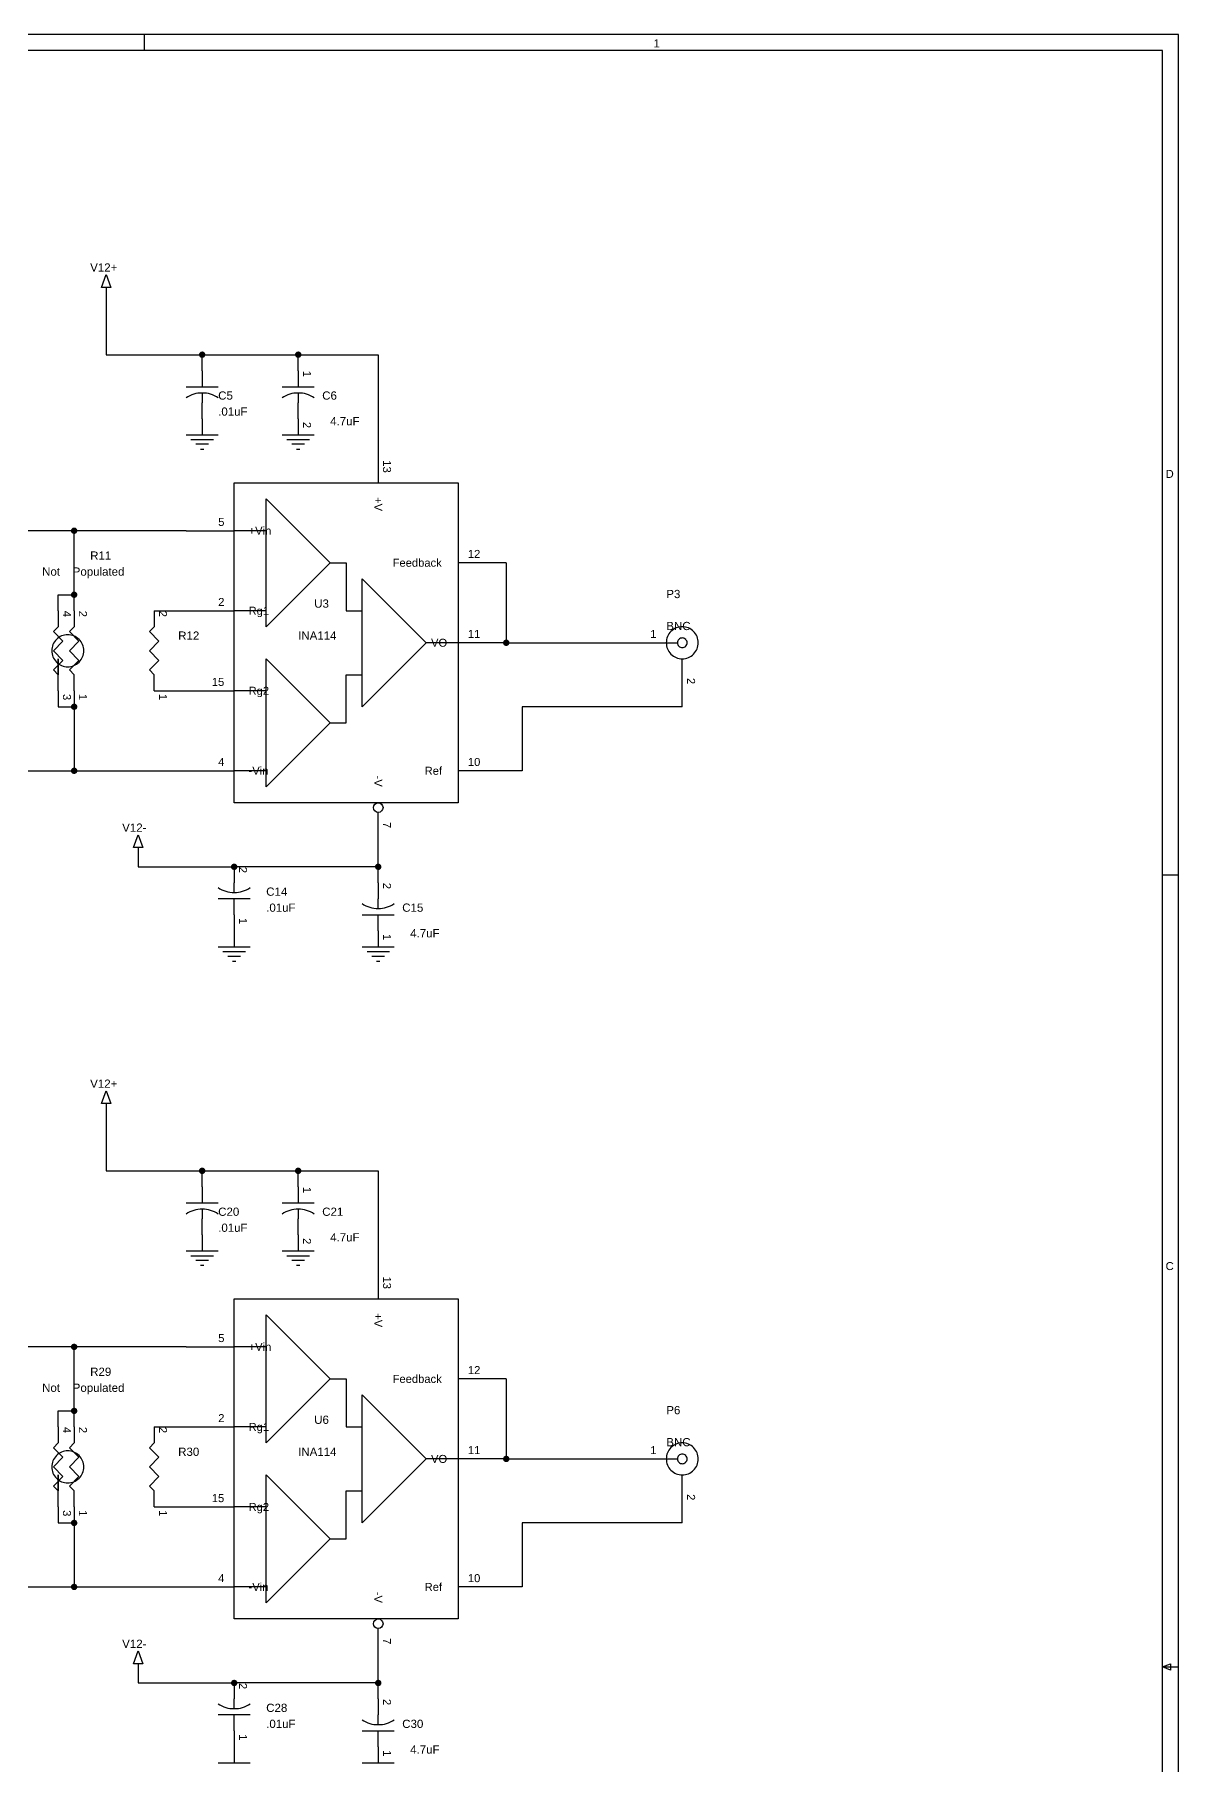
# Model space of a CAD drawing. Extents: x -0.1 to 32.1, y 0.1 to 20.3.
# Drawn here: x 24.95 to 32.1, y 9.48 to 20.3 of the extents above; entities that cross this region are included whole.
import ezdxf
from ezdxf.enums import TextEntityAlignment as Align

# ---------------------------------------------------------------- set-up
doc = ezdxf.new("R2010")
doc.units = 0
doc.linetypes.add('DCAD_SOLID', pattern=[0])
for name, color, linetype in [('PARTS', 7, 'CONTINUOUS'), ('PARTTEXT', 7, 'CONTINUOUS'), ('TITLE', 7, 'CONTINUOUS'), ('WIRE', 7, 'CONTINUOUS')]:
    doc.layers.add(name, color=color, linetype=linetype)

msp = doc.modelspace()

# ---------------------------------------------------------------- linework, layer by layer
at = {"layer": 'PARTS', "color": 7, "linetype": 'DCAD_SOLID', "ltscale": 0.75, "flags": 128}
for points in [[(25.37, 18.72), (25.4, 18.8)], [(25.43, 18.72), (25.37, 18.72)], [(25.4, 18.8), (25.43, 18.72)], [(25.4, 18.72), (25.4, 18.7)], [(26, 18.2), (26, 18.1)], [(26.6, 18.2), (26.6, 18.1)], [(25.9, 18.1), (26.1, 18.1)], [(26.5, 18.1), (26.7, 18.1)], [(26, 18.06), (26, 18)], [(26, 17.9), (26, 18)], [(26.6, 18.06), (26.6, 18)], [(26.6, 17.9), (26.6, 18)], [(25.9, 17.8), (26.1, 17.8)], [(25.93, 17.77), (26.07, 17.77)], [(26.04, 17.74), (25.96, 17.74)], [(26.5, 17.8), (26.7, 17.8)], [(26.53, 17.77), (26.67, 17.77)], [(26.64, 17.74), (26.56, 17.74)], [(27.1, 17.8), (27.1, 17.5)], [(25.99, 17.71), (26.01, 17.71)], [(26.59, 17.71), (26.61, 17.71)], [(26.8, 17), (26.4, 17.4)], [(26.4, 16.6), (26.4, 17.4)], [(25.9, 17.2), (26.2, 17.2)], [(26.4, 17.2), (26.2, 17.2)], [(26.8, 17), (26.4, 16.6)], [(26.8, 17), (26.9, 17)], [(26.9, 17), (26.9, 16.7)], [(27.9, 17), (27.6, 17)], [(27.4, 16.5), (27, 16.9)], [(27, 16.1), (27, 16.9)], [(25.1, 16.7), (25.1, 16.6)], [(25.2, 16.7), (25.2, 16.6)], [(25.7, 16.7), (25.7, 16.6)], [(25.9, 16.7), (26.2, 16.7)], [(26.4, 16.7), (26.2, 16.7)], [(26.9, 16.7), (27, 16.7)], [(25.07, 16.57), (25.1, 16.6)], [(25.13, 16.51), (25.07, 16.57)], [(25.17, 16.57), (25.2, 16.6)], [(25.23, 16.51), (25.17, 16.57)], [(25.67, 16.57), (25.7, 16.6)], [(25.73, 16.51), (25.67, 16.57)], [(25.07, 16.45), (25.13, 16.51)], [(25.13, 16.39), (25.07, 16.45)], [(25.17, 16.45), (25.23, 16.51)], [(25.23, 16.39), (25.17, 16.45)], [(25.67, 16.45), (25.73, 16.51)], [(25.73, 16.39), (25.67, 16.45)], [(27.4, 16.5), (27, 16.1)], [(27.6, 16.5), (27.4, 16.5)], [(27.9, 16.5), (27.6, 16.5)], [(28.8, 16.5), (28.9, 16.5)], [(28.9, 16.5), (28.97, 16.5)], [(25.07, 16.33), (25.13, 16.39)], [(25.17, 16.33), (25.23, 16.39)], [(25.67, 16.33), (25.73, 16.39)], [(26.8, 16), (26.4, 16.4)], [(26.4, 15.6), (26.4, 16.4)], [(29, 16.1), (29, 16.4)], [(25.1, 16.3), (25.07, 16.33)], [(25.1, 16.2), (25.1, 16.3)], [(25.2, 16.3), (25.17, 16.33)], [(25.2, 16.2), (25.2, 16.3)], [(25.7, 16.3), (25.67, 16.33)], [(25.7, 16.2), (25.7, 16.3)], [(26.9, 16), (26.9, 16.3)], [(26.9, 16.3), (27, 16.3)], [(25.9, 16.2), (26.2, 16.2)], [(26.4, 16.2), (26.2, 16.2)], [(26.8, 16), (26.4, 15.6)], [(26.8, 16), (26.9, 16)], [(25.9, 15.7), (26.2, 15.7)], [(26.4, 15.7), (26.2, 15.7)], [(27.9, 15.7), (27.6, 15.7)], [(27.1, 15.2), (27.1, 15.44)], [(25.57, 15.22), (25.6, 15.3)], [(25.6, 15.3), (25.63, 15.22)], [(25.63, 15.22), (25.57, 15.22)], [(25.6, 15.22), (25.6, 15.2)], [(26.2, 15.1), (26.2, 15)], [(26.2, 14.94), (26.2, 15)], [(27.1, 15), (27.1, 14.9)], [(26.3, 14.9), (26.1, 14.9)], [(26.2, 14.8), (26.2, 14.9)], [(27.1, 14.84), (27.1, 14.9)], [(27, 14.8), (27.2, 14.8)], [(27.1, 14.7), (27.1, 14.8)], [(26.1, 14.6), (26.3, 14.6)], [(26.13, 14.57), (26.27, 14.57)], [(26.24, 14.54), (26.16, 14.54)], [(26.19, 14.51), (26.21, 14.51)], [(27, 14.6), (27.2, 14.6)], [(27.03, 14.57), (27.17, 14.57)], [(27.14, 14.54), (27.06, 14.54)], [(27.09, 14.51), (27.11, 14.51)], [(25.37, 13.62), (25.4, 13.7)], [(25.4, 13.7), (25.43, 13.62)], [(25.43, 13.62), (25.37, 13.62)], [(25.4, 13.62), (25.4, 13.6)], [(26, 13.1), (26, 13)], [(26.6, 13.1), (26.6, 13)], [(25.9, 13), (26.1, 13)], [(26.5, 13), (26.7, 13)], [(26, 12.96), (26, 12.9)], [(26, 12.8), (26, 12.9)], [(26.6, 12.96), (26.6, 12.9)], [(26.6, 12.8), (26.6, 12.9)], [(25.9, 12.7), (26.1, 12.7)], [(25.93, 12.67), (26.07, 12.67)], [(26.5, 12.7), (26.7, 12.7)], [(26.53, 12.67), (26.67, 12.67)], [(27.1, 12.7), (27.1, 12.4)], [(26.04, 12.64), (25.96, 12.64)], [(25.99, 12.61), (26.01, 12.61)], [(26.64, 12.64), (26.56, 12.64)], [(26.59, 12.61), (26.61, 12.61)], [(26.8, 11.9), (26.4, 12.3)], [(26.4, 11.5), (26.4, 12.3)], [(25.9, 12.1), (26.2, 12.1)], [(26.4, 12.1), (26.2, 12.1)], [(26.8, 11.9), (26.4, 11.5)], [(26.8, 11.9), (26.9, 11.9)], [(26.9, 11.9), (26.9, 11.6)], [(27.9, 11.9), (27.6, 11.9)], [(27.4, 11.4), (27, 11.8)], [(27, 11), (27, 11.8)], [(25.1, 11.6), (25.1, 11.5)], [(25.2, 11.6), (25.2, 11.5)], [(25.7, 11.6), (25.7, 11.5)], [(25.9, 11.6), (26.2, 11.6)], [(26.4, 11.6), (26.2, 11.6)], [(26.9, 11.6), (27, 11.6)], [(25.07, 11.47), (25.1, 11.5)], [(25.13, 11.41), (25.07, 11.47)], [(25.17, 11.47), (25.2, 11.5)], [(25.23, 11.41), (25.17, 11.47)], [(25.67, 11.47), (25.7, 11.5)], [(25.73, 11.41), (25.67, 11.47)], [(25.07, 11.35), (25.13, 11.41)], [(25.17, 11.35), (25.23, 11.41)], [(25.67, 11.35), (25.73, 11.41)], [(27.4, 11.4), (27, 11)], [(27.6, 11.4), (27.4, 11.4)], [(27.9, 11.4), (27.6, 11.4)], [(28.8, 11.4), (28.9, 11.4)], [(28.9, 11.4), (28.97, 11.4)], [(25.13, 11.29), (25.07, 11.35)], [(25.07, 11.23), (25.13, 11.29)], [(25.23, 11.29), (25.17, 11.35)], [(25.17, 11.23), (25.23, 11.29)], [(25.73, 11.29), (25.67, 11.35)], [(25.67, 11.23), (25.73, 11.29)], [(26.8, 10.9), (26.4, 11.3)], [(26.4, 10.5), (26.4, 11.3)], [(29, 11), (29, 11.3)], [(25.1, 11.2), (25.07, 11.23)], [(25.1, 11.1), (25.1, 11.2)], [(25.2, 11.2), (25.17, 11.23)], [(25.2, 11.1), (25.2, 11.2)], [(25.7, 11.2), (25.67, 11.23)], [(25.7, 11.1), (25.7, 11.2)], [(26.9, 10.9), (26.9, 11.2)], [(26.9, 11.2), (27, 11.2)], [(25.9, 11.1), (26.2, 11.1)], [(26.4, 11.1), (26.2, 11.1)], [(26.8, 10.9), (26.4, 10.5)], [(26.8, 10.9), (26.9, 10.9)], [(25.9, 10.6), (26.2, 10.6)], [(26.4, 10.6), (26.2, 10.6)], [(27.9, 10.6), (27.6, 10.6)], [(27.1, 10.1), (27.1, 10.34)], [(25.57, 10.12), (25.6, 10.2)], [(25.6, 10.2), (25.63, 10.12)], [(25.63, 10.12), (25.57, 10.12)], [(25.6, 10.12), (25.6, 10.1)], [(26.2, 10), (26.2, 9.9)], [(26.2, 9.84), (26.2, 9.9)], [(27.1, 9.9), (27.1, 9.8)], [(26.3, 9.8), (26.1, 9.8)], [(26.2, 9.7), (26.2, 9.8)], [(27.1, 9.74), (27.1, 9.8)], [(27, 9.7), (27.2, 9.7)], [(27.1, 9.6), (27.1, 9.7)], [(26.1, 9.5), (26.3, 9.5)], [(27, 9.5), (27.2, 9.5)]]:
    msp.add_lwpolyline(points, dxfattribs=at)
for points in [[(26.2, 17.5), (27.6, 17.5), (27.6, 15.5), (26.2, 15.5), (26.2, 17.5)], [(25.1, 16.35), (25.1, 16.369), (25.1, 16.385), (25.1, 16.396), (25.1, 16.4), (25.1, 16.396), (25.1, 16.385), (25.1, 16.369), (25.1, 16.35), (25.1, 16.331), (25.1, 16.315), (25.1, 16.304), (25.1, 16.3), (25.1, 16.304), (25.1, 16.315), (25.1, 16.331), (25.1, 16.35)], [(26.2, 12.4), (27.6, 12.4), (27.6, 10.4), (26.2, 10.4), (26.2, 12.4)], [(25.1, 11.25), (25.1, 11.269), (25.1, 11.285), (25.1, 11.296), (25.1, 11.3), (25.1, 11.296), (25.1, 11.285), (25.1, 11.269), (25.1, 11.25), (25.1, 11.231), (25.1, 11.215), (25.1, 11.204), (25.1, 11.2), (25.1, 11.204), (25.1, 11.215), (25.1, 11.231), (25.1, 11.25)]]:
    msp.add_lwpolyline(points, close=True, dxfattribs=at)
at = {"layer": 'PARTS', "color": 7, "linetype": 'DCAD_SOLID', "ltscale": 0.75}
for centre in [(27.1, 15.47), (27.1, 10.37)]:
    msp.add_circle(centre, 0.03, dxfattribs=at)
for centre, radius, start, end in [((25.994, 17.898), 0.162, 87.9159, 125.4826), ((26.006, 17.898), 0.162, 54.5174, 92.0841), ((26.594, 17.898), 0.162, 87.9159, 125.4826), ((26.606, 17.898), 0.162, 54.5174, 92.0841), ((25.16, 16.45), 0.1, 89.9726, 112.4746), ((25.16, 16.45), 0.1, 67.5254, 90.0274), ((29, 16.5), 0.0999, 134.9367, 157.4387), ((29, 16.5), 0.0999, 112.5613, 135.0633), ((29, 16.5), 0.1, 89.9726, 112.4746), ((29, 16.5), 0.1, 67.5254, 90.0274), ((29, 16.5), 0.0999, 44.9367, 67.4387), ((29, 16.5), 0.0999, 22.5613, 45.0633), ((25.16, 16.45), 0.1, 157.5254, 180.0274), ((25.16, 16.45), 0.1, 179.9726, 202.4746), ((25.16, 16.45), 0.0999, 134.9367, 157.4387), ((25.16, 16.45), 0.0999, 112.5613, 135.0633), ((25.16, 16.45), 0.0999, 44.9367, 67.4387), ((25.16, 16.45), 0.0999, 22.5613, 45.0633), ((25.16, 16.45), 0.1, 359.9726, 22.4746), ((25.16, 16.45), 0.1, 337.5254, 0.0274), ((29, 16.5), 0.1, 157.5254, 180.0274), ((29, 16.5), 0.1, 179.9726, 202.4746), ((29, 16.5), 0.0999, 202.5613, 225.0633), ((29, 16.5), 0.0301, 157.4391, 179.941), ((29, 16.5), 0.0301, 180.059, 202.5609), ((29, 16.5), 0.0299, 134.9229, 157.4248), ((29, 16.5), 0.0299, 202.5752, 225.0771), ((29, 16.5), 0.0299, 112.5752, 135.0771), ((29, 16.5), 0.0299, 224.9229, 247.4248), ((29, 16.5), 0.0301, 247.4391, 269.941), ((29, 16.5), 0.0301, 90.059, 112.5609), ((29, 16.5), 0.0301, 67.4391, 89.941), ((29, 16.5), 0.0301, 270.059, 292.5609), ((29, 16.5), 0.0299, 44.9229, 67.4248), ((29, 16.5), 0.0299, 292.5752, 315.0771), ((29, 16.5), 0.0299, 22.5752, 45.0771), ((29, 16.5), 0.0299, 314.9229, 337.4248), ((29, 16.5), 0.0301, 0.059, 22.5609), ((29, 16.5), 0.0301, 337.4391, 359.941), ((29, 16.5), 0.0999, 314.9367, 337.4387), ((29, 16.5), 0.1, 359.9726, 22.4746), ((29, 16.5), 0.1, 337.5254, 0.0274), ((25.16, 16.45), 0.0999, 202.5613, 225.0633), ((25.16, 16.45), 0.0999, 224.9367, 247.4387), ((25.16, 16.45), 0.1, 247.5254, 270.0274), ((25.16, 16.45), 0.1, 269.9726, 292.4746), ((25.16, 16.45), 0.0999, 292.5613, 315.0633), ((25.16, 16.45), 0.0999, 314.9367, 337.4387), ((29, 16.5), 0.0999, 224.9367, 247.4387), ((29, 16.5), 0.1, 247.5254, 270.0274), ((29, 16.5), 0.1, 269.9726, 292.4746), ((29, 16.5), 0.0999, 292.5613, 315.0633), ((26.194, 15.102), 0.162, 234.5174, 272.0841), ((26.206, 15.102), 0.162, 267.9159, 305.4826), ((27.094, 15.002), 0.162, 234.5174, 272.0841), ((27.106, 15.002), 0.162, 267.9159, 305.4826), ((25.994, 12.798), 0.162, 87.9159, 125.4826), ((26.006, 12.798), 0.162, 54.5174, 92.0841), ((26.594, 12.798), 0.162, 87.9159, 125.4826), ((26.606, 12.798), 0.162, 54.5174, 92.0841), ((29, 11.4), 0.0999, 134.9367, 157.4387), ((29, 11.4), 0.0999, 112.5613, 135.0633), ((29, 11.4), 0.1, 89.9726, 112.4746), ((29, 11.4), 0.1, 67.5254, 90.0274), ((29, 11.4), 0.0999, 44.9367, 67.4387), ((29, 11.4), 0.0999, 22.5613, 45.0633), ((25.16, 11.35), 0.1, 157.5254, 180.0274), ((25.16, 11.35), 0.0999, 134.9367, 157.4387), ((25.16, 11.35), 0.0999, 112.5613, 135.0633), ((25.16, 11.35), 0.1, 89.9726, 112.4746), ((25.16, 11.35), 0.1, 67.5254, 90.0274), ((25.16, 11.35), 0.0999, 44.9367, 67.4387), ((25.16, 11.35), 0.0999, 22.5613, 45.0633), ((25.16, 11.35), 0.1, 359.9726, 22.4746), ((29, 11.4), 0.1, 157.5254, 180.0274), ((29, 11.4), 0.1, 179.9726, 202.4746), ((29, 11.4), 0.0999, 202.5613, 225.0633), ((29, 11.4), 0.0301, 157.4391, 179.941), ((29, 11.4), 0.0301, 180.059, 202.5609), ((29, 11.4), 0.0299, 134.9229, 157.4248), ((29, 11.4), 0.0299, 202.5752, 225.0771), ((29, 11.4), 0.0299, 112.5752, 135.0771), ((29, 11.4), 0.0299, 224.9229, 247.4248), ((29, 11.4), 0.0301, 90.059, 112.5609), ((29, 11.4), 0.0301, 247.4391, 269.941), ((29, 11.4), 0.0301, 67.4391, 89.941), ((29, 11.4), 0.0301, 270.059, 292.5609), ((29, 11.4), 0.0299, 44.9229, 67.4248), ((29, 11.4), 0.0299, 292.5752, 315.0771), ((29, 11.4), 0.0299, 22.5752, 45.0771), ((29, 11.4), 0.0299, 314.9229, 337.4248), ((29, 11.4), 0.0301, 0.059, 22.5609), ((29, 11.4), 0.0301, 337.4391, 359.941), ((29, 11.4), 0.0999, 314.9367, 337.4387), ((29, 11.4), 0.1, 359.9726, 22.4746), ((29, 11.4), 0.1, 337.5254, 0.0274), ((25.16, 11.35), 0.1, 179.9726, 202.4746), ((25.16, 11.35), 0.0999, 202.5613, 225.0633), ((25.16, 11.35), 0.0999, 224.9367, 247.4387), ((25.16, 11.35), 0.1, 247.5254, 270.0274), ((25.16, 11.35), 0.1, 269.9726, 292.4746), ((25.16, 11.35), 0.0999, 292.5613, 315.0633), ((25.16, 11.35), 0.0999, 314.9367, 337.4387), ((25.16, 11.35), 0.1, 337.5254, 0.0274), ((29, 11.4), 0.0999, 224.9367, 247.4387), ((29, 11.4), 0.1, 247.5254, 270.0274), ((29, 11.4), 0.1, 269.9726, 292.4746), ((29, 11.4), 0.0999, 292.5613, 315.0633), ((26.194, 10.002), 0.162, 234.5174, 272.0841), ((26.206, 10.002), 0.162, 267.9159, 305.4826), ((27.094, 9.902), 0.162, 234.5174, 272.0841), ((27.106, 9.902), 0.162, 267.9159, 305.4826)]:
    msp.add_arc(centre, radius, start, end, dxfattribs=at)
at = {"layer": 'TITLE', "color": 7, "linetype": 'DCAD_SOLID', "ltscale": 0.75, "flags": 128}
for points in [[(-0.1, 0.1), (32.1, 0.1), (32.1, 20.3), (-0.1, 20.3), (-0.1, 0.1)], [(0, 0.2), (32, 0.2), (32, 20.2), (0, 20.2), (0, 0.2)]]:
    msp.add_lwpolyline(points, close=True, dxfattribs=at)
for points in [[(25.64, 20.2), (25.64, 20.3)], [(32, 15.05), (32.1, 15.05)], [(32, 10.1), (32.1, 10.1)]]:
    msp.add_lwpolyline(points, dxfattribs=at)
at = {"layer": 'TITLE', "color": 7}
msp.add_3dface([(32, 10.1), (32.05, 10.12), (32.05, 10.08)], dxfattribs=at).dxf.unprotected_set("ltscale", 0)
msp.add_3dface([(32, 10.1), (32.05, 10.12), (32.05, 10.08)], dxfattribs=at).dxf.unprotected_set("ltscale", 0)
msp.add_3dface([(32, 10.1), (32.05, 10.12), (32.05, 10.08)], dxfattribs=at).dxf.unprotected_set("ltscale", 0)
at = {"layer": 'WIRE', "color": 7, "linetype": 'DCAD_SOLID', "ltscale": 0.75, "flags": 128}
for points in [[(25.4, 18.7), (25.4, 18.3)], [(25.4, 18.3), (26, 18.3)], [(26, 18.3), (26.6, 18.3)], [(26, 18.2), (26, 18.3)], [(26.6, 18.3), (27.1, 18.3)], [(26.6, 18.2), (26.6, 18.3)], [(27.1, 18.3), (27.1, 17.8)], [(26, 17.9), (26, 17.8)], [(26.6, 17.9), (26.6, 17.8)], [(25.2, 17.2), (24.3, 17.2)], [(25.2, 16.8), (25.2, 17.2)], [(25.9, 17.2), (25.2, 17.2)], [(27.9, 17), (27.9, 16.5)], [(25.1, 16.8), (25.2, 16.8)], [(25.1, 16.7), (25.1, 16.8)], [(25.2, 16.7), (25.2, 16.8)], [(25.7, 16.7), (25.9, 16.7)], [(27.9, 16.5), (28.8, 16.5)], [(25.1, 16.2), (25.1, 16.1)], [(25.2, 16.2), (25.2, 16.1)], [(25.7, 16.2), (25.9, 16.2)], [(25.1, 16.1), (25.2, 16.1)], [(25.2, 16.1), (25.2, 15.7)], [(28, 16.1), (28, 15.7)], [(29, 16.1), (28, 16.1)], [(24.3, 15.7), (25.2, 15.7)], [(25.2, 15.7), (25.9, 15.7)], [(28, 15.7), (27.9, 15.7)], [(25.6, 15.2), (25.6, 15.1)], [(27.1, 15.1), (27.1, 15.2)], [(25.6, 15.1), (26.2, 15.1)], [(27.1, 15.1), (26.2, 15.1)], [(27.1, 15), (27.1, 15.1)], [(26.2, 14.8), (26.2, 14.6)], [(27.1, 14.7), (27.1, 14.6)], [(25.4, 13.6), (25.4, 13.2)], [(25.4, 13.2), (26, 13.2)], [(26, 13.2), (26.6, 13.2)], [(26, 13.1), (26, 13.2)], [(26.6, 13.2), (27.1, 13.2)], [(26.6, 13.1), (26.6, 13.2)], [(27.1, 13.2), (27.1, 12.7)], [(26, 12.8), (26, 12.7)], [(26.6, 12.8), (26.6, 12.7)], [(25.2, 12.1), (24.3, 12.1)], [(25.9, 12.1), (25.2, 12.1)], [(25.2, 11.7), (25.2, 12.1)], [(27.9, 11.9), (27.9, 11.4)], [(25.1, 11.6), (25.1, 11.7)], [(25.1, 11.7), (25.2, 11.7)], [(25.2, 11.6), (25.2, 11.7)], [(25.7, 11.6), (25.9, 11.6)], [(27.9, 11.4), (28.8, 11.4)], [(25.1, 11.1), (25.1, 11)], [(25.2, 11.1), (25.2, 11)], [(25.7, 11.1), (25.9, 11.1)], [(25.1, 11), (25.2, 11)], [(25.2, 11), (25.2, 10.6)], [(29, 11), (28, 11)], [(28, 11), (28, 10.6)], [(24.3, 10.6), (25.2, 10.6)], [(25.2, 10.6), (25.9, 10.6)], [(28, 10.6), (27.9, 10.6)], [(25.6, 10.1), (25.6, 10)], [(27.1, 10), (27.1, 10.1)], [(25.6, 10), (26.2, 10)], [(27.1, 10), (26.2, 10)], [(27.1, 9.9), (27.1, 10)], [(26.2, 9.7), (26.2, 9.5)], [(27.1, 9.6), (27.1, 9.5)]]:
    msp.add_lwpolyline(points, dxfattribs=at)
at = {"layer": 'WIRE', "color": 7, "linetype": 'DCAD_SOLID', "ltscale": 0.75, "const_width": 0.02}
for points in [[(26.01, 18.3, 1), (25.99, 18.3)], [(25.99, 18.3, 1), (26.01, 18.3)], [(26.61, 18.3, 1), (26.59, 18.3)], [(26.59, 18.3, 1), (26.61, 18.3)], [(25.21, 17.2, 1), (25.19, 17.2)], [(25.19, 17.2, 1), (25.21, 17.2)], [(25.21, 16.8, 1), (25.19, 16.8)], [(25.19, 16.8, 1), (25.21, 16.8)], [(27.91, 16.5, 1), (27.89, 16.5)], [(27.89, 16.5, 1), (27.91, 16.5)], [(25.21, 16.1, 1), (25.19, 16.1)], [(25.19, 16.1, 1), (25.21, 16.1)], [(25.21, 15.7, 1), (25.19, 15.7)], [(25.19, 15.7, 1), (25.21, 15.7)], [(26.21, 15.1, 1), (26.19, 15.1)], [(26.19, 15.1, 1), (26.21, 15.1)], [(27.11, 15.1, 1), (27.09, 15.1)], [(27.09, 15.1, 1), (27.11, 15.1)], [(26.01, 13.2, 1), (25.99, 13.2)], [(25.99, 13.2, 1), (26.01, 13.2)], [(26.61, 13.2, 1), (26.59, 13.2)], [(26.59, 13.2, 1), (26.61, 13.2)], [(25.21, 12.1, 1), (25.19, 12.1)], [(25.19, 12.1, 1), (25.21, 12.1)], [(25.21, 11.7, 1), (25.19, 11.7)], [(25.19, 11.7, 1), (25.21, 11.7)], [(27.91, 11.4, 1), (27.89, 11.4)], [(27.89, 11.4, 1), (27.91, 11.4)], [(25.21, 11, 1), (25.19, 11)], [(25.19, 11, 1), (25.21, 11)], [(25.21, 10.6, 1), (25.19, 10.6)], [(25.19, 10.6, 1), (25.21, 10.6)], [(26.21, 10, 1), (26.19, 10)], [(26.19, 10, 1), (26.21, 10)], [(27.11, 10, 1), (27.09, 10)], [(27.09, 10, 1), (27.11, 10)]]:
    msp.add_lwpolyline(points, format="xyb", dxfattribs=at)

# ---------------------------------------------------------------- texts
at = {"layer": 'PARTS', "color": 7}
for s, p, p2 in [('1', (26.63, 18.2), (26.63, 18.161)), ('2', (26.63, 17.88), (26.63, 17.841)), ('13', (27.13, 17.64), (27.13, 17.562)), ('+V', (27.075, 17.41), (27.075, 17.323)), ('4', (25.13, 16.7), (25.13, 16.661)), ('2', (25.23, 16.7), (25.23, 16.661)), ('2', (25.73, 16.7), (25.73, 16.661)), ('2', (29.03, 16.28), (29.03, 16.241)), ('3', (25.13, 16.18), (25.13, 16.141)), ('1', (25.23, 16.18), (25.23, 16.141)), ('1', (25.73, 16.18), (25.73, 16.141)), ('-V', (27.075, 15.67), (27.075, 15.6)), ('7', (27.13, 15.38), (27.13, 15.341)), ('2', (26.23, 15.1), (26.23, 15.061)), ('2', (27.13, 15), (27.13, 14.961)), ('1', (26.23, 14.78), (26.23, 14.741)), ('1', (27.13, 14.68), (27.13, 14.641)), ('1', (26.63, 13.1), (26.63, 13.061)), ('2', (26.63, 12.78), (26.63, 12.741)), ('13', (27.13, 12.54), (27.13, 12.462)), ('+V', (27.075, 12.31), (27.075, 12.223)), ('4', (25.13, 11.6), (25.13, 11.561)), ('2', (25.23, 11.6), (25.23, 11.561)), ('2', (25.73, 11.6), (25.73, 11.561)), ('2', (29.03, 11.18), (29.03, 11.141)), ('3', (25.13, 11.08), (25.13, 11.041)), ('1', (25.23, 11.08), (25.23, 11.041)), ('1', (25.73, 11.08), (25.73, 11.041)), ('-V', (27.075, 10.57), (27.075, 10.5)), ('7', (27.13, 10.28), (27.13, 10.241)), ('2', (26.23, 10), (26.23, 9.961)), ('2', (27.13, 9.9), (27.13, 9.861)), ('1', (26.23, 9.68), (26.23, 9.641)), ('1', (27.13, 9.58), (27.13, 9.541))]:
    e = msp.add_text(s, height=0.05, rotation=270, dxfattribs=at)
    e.set_placement(p, p2, align=Align.FIT)
    e.dxf.unprotected_set("ltscale", 0)
for s, p, p2 in [('5', (26.1, 17.23), (26.139, 17.23)), ('+Vin', (26.29, 17.175), (26.432, 17.175)), ('Feedback', (27.19, 16.975), (27.497, 16.975)), ('12', (27.66, 17.03), (27.738, 17.03)), ('2', (26.1, 16.73), (26.139, 16.73)), ('Rg1', (26.29, 16.675), (26.418, 16.675)), ('11', (27.66, 16.53), (27.738, 16.53)), ('1', (28.8, 16.53), (28.839, 16.53)), ('VO', (27.43, 16.475), (27.531, 16.475)), ('15', (26.06, 16.23), (26.138, 16.23)), ('Rg2', (26.29, 16.175), (26.418, 16.175)), ('4', (26.1, 15.73), (26.139, 15.73)), ('-Vin', (26.29, 15.675), (26.414, 15.675)), ('Ref', (27.39, 15.675), (27.499, 15.675)), ('10', (27.66, 15.73), (27.738, 15.73)), ('5', (26.1, 12.13), (26.139, 12.13)), ('+Vin', (26.29, 12.075), (26.432, 12.075)), ('Feedback', (27.19, 11.875), (27.497, 11.875)), ('12', (27.66, 11.93), (27.738, 11.93)), ('2', (26.1, 11.63), (26.139, 11.63)), ('Rg1', (26.29, 11.575), (26.418, 11.575)), ('11', (27.66, 11.43), (27.738, 11.43)), ('1', (28.8, 11.43), (28.839, 11.43)), ('VO', (27.43, 11.375), (27.531, 11.375)), ('15', (26.06, 11.13), (26.138, 11.13)), ('Rg2', (26.29, 11.075), (26.418, 11.075)), ('4', (26.1, 10.63), (26.139, 10.63)), ('-Vin', (26.29, 10.575), (26.414, 10.575)), ('Ref', (27.39, 10.575), (27.499, 10.575)), ('10', (27.66, 10.63), (27.738, 10.63))]:
    e = msp.add_text(s, height=0.05, dxfattribs=at)
    e.set_placement(p, p2, align=Align.FIT)
    e.dxf.unprotected_set("ltscale", 0)
at = {"layer": 'PARTTEXT', "color": 7}
for s, p, p2 in [('V12+', (25.3, 18.819), (25.47, 18.819)), ('C5', (26.1, 18.019), (26.192, 18.019)), ('C6', (26.75, 18.019), (26.842, 18.019)), ('.01uF', (26.1, 17.919), (26.283, 17.919)), ('4.7uF', (26.8, 17.859), (26.983, 17.859)), ('R11', (25.3, 17.019), (25.432, 17.019)), ('Not    Populated', (25, 16.919), (25.514, 16.919)), ('U3', (26.7, 16.719), (26.792, 16.719)), ('P3', (28.9, 16.779), (28.988, 16.779)), ('R12', (25.85, 16.519), (25.982, 16.519)), ('INA114', (26.6, 16.519), (26.839, 16.519)), ('BNC', (28.9, 16.579), (29.052, 16.579)), ('V12-', (25.5, 15.319), (25.652, 15.319)), ('C14', (26.4, 14.919), (26.532, 14.919)), ('.01uF', (26.4, 14.819), (26.583, 14.819)), ('C15', (27.25, 14.819), (27.382, 14.819)), ('4.7uF', (27.3, 14.659), (27.483, 14.659)), ('V12+', (25.3, 13.719), (25.47, 13.719)), ('C20', (26.1, 12.919), (26.232, 12.919)), ('.01uF', (26.1, 12.819), (26.283, 12.819)), ('C21', (26.75, 12.919), (26.882, 12.919)), ('4.7uF', (26.8, 12.759), (26.983, 12.759)), ('R29', (25.3, 11.919), (25.432, 11.919)), ('Not    Populated', (25, 11.819), (25.514, 11.819)), ('P6', (28.9, 11.679), (28.988, 11.679)), ('U6', (26.7, 11.619), (26.792, 11.619)), ('R30', (25.85, 11.419), (25.982, 11.419)), ('INA114', (26.6, 11.419), (26.839, 11.419)), ('BNC', (28.9, 11.479), (29.052, 11.479)), ('V12-', (25.5, 10.219), (25.652, 10.219)), ('C28', (26.4, 9.819), (26.532, 9.819)), ('.01uF', (26.4, 9.719), (26.583, 9.719)), ('C30', (27.25, 9.719), (27.382, 9.719)), ('4.7uF', (27.3, 9.559), (27.483, 9.559))]:
    e = msp.add_text(s, height=0.0514, dxfattribs=at)
    e.set_placement(p, p2, align=Align.FIT)
    e.dxf.unprotected_set("ltscale", 0)
at = {"layer": 'TITLE', "color": 7}
for s, p, p2 in [('1', (28.82, 20.22), (28.859, 20.22)), ('D', (32.02, 17.53), (32.071, 17.53)), ('C', (32.02, 12.58), (32.071, 12.58))]:
    e = msp.add_text(s, height=0.05, dxfattribs=at)
    e.set_placement(p, p2, align=Align.FIT)
    e.dxf.unprotected_set("ltscale", 0)

doc.saveas('drawing.dxf')
